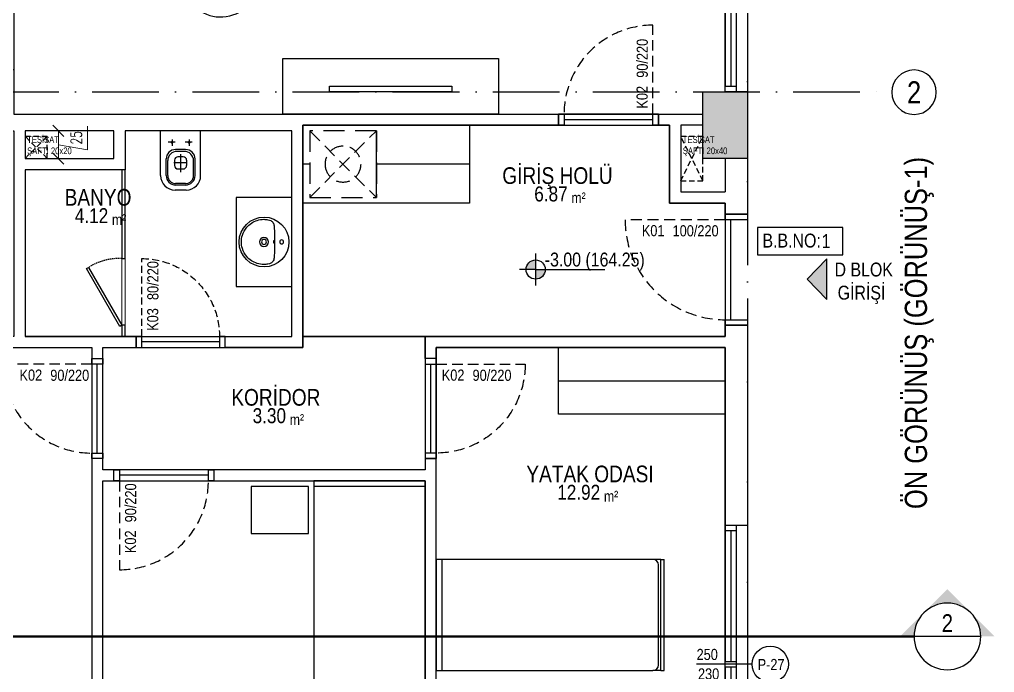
# Model space of a CAD drawing. Header units: millimetres. Extents: x 82776 to 137242, y 11666 to 27998.
# Drawn here: x 95221 to 96099, y 13351 to 13939 of the extents above; entities that cross this region are included whole.
import ezdxf
from ezdxf.enums import TextEntityAlignment as Align
from ezdxf.xclip import XClip

# ---------------------------------------------------------------- set-up
doc = ezdxf.new("R2010")
doc.units = ezdxf.units.MM
doc.header["$XCLIPFRAME"] = 0
for name, pattern in [('( Hidden )', [0.375, 0.25, -0.125]), ('ACAD_ISO10W100', [18, 12, -3, 0, -3]), ('DASHED', [15, 10, -5]), ('GC5102G0200$0$HIDDEN', [9.525, 6.35, -3.175]), ('HIDDEN', [9.525, 6.35, -3.175])]:
    doc.linetypes.add(name, pattern=pattern)
doc.layers.add('0_IFC_Area', color=100, linetype='Continuous', plot=False)
for name, color, linetype in [('0_IFC_BB_No', 212, 'Continuous'), ('0_IFC_Door_Text', 11, 'Continuous'), ('0_IFC_Elevation_5', 252, 'Continuous'), ('0_IFC_Grid', 14, 'ACAD_ISO10W100'), ('0_IFC_Grid_Text_100', 14, 'Continuous'), ('0_IFC_Hatch_Structure', 251, 'Continuous'), ('0_IFC_Notation_Level_200', 160, 'Continuous'), ('0_IFC_Notation_Section_50', 10, 'Continuous'), ('0_IFC_Room_Text(No)_50', 12, 'Continuous'), ('0_IFC_Text_Explanation_200', 231, 'Continuous'), ('0_IFC_Text_Explanation_50', 231, 'Continuous'), ('0_IFC_Window_Text', 60, 'Continuous'), ('1_IFC_Concrete_Section', 50, 'Continuous'), ('1_IFC_Door', 83, 'Continuous'), ('2_IFC_Wall', 130, 'Continuous'), ('3_IFC_Window', 136, 'Continuous'), ('5_IFC_Mechanical_Shaft', 132, 'Continuous'), ('6_IFC_Furniture', 35, 'Continuous'), ('6_IFC_Furniture_WC', 64, 'Continuous'), ('6_IFC_Furniture_Wetspace', 64, 'Continuous')]:
    doc.layers.add(name, color=color, linetype=linetype)
doc.layers.add('0_IFC_Dimension_Interior_Vertical_50', color=253, linetype='Continuous', lineweight=0)
doc.styles.add('ARIAL-NARROW', font='ARIALN.TTF')
doc.styles.add('IFC_TEXT', font='ARIALN.TTF')
doc.styles.add('IFC_TEXT_DIM', font='romans.shx', dxfattribs={"width": 0.7})
doc.dimstyles.new('IFC_Dim50', dxfattribs={"dimtxt": 10, "dimasz": 10, "dimexe": 0.00125, "dimexo": 0.000625, "dimgap": 5, "dimtad": 1, "dimdec": 4, "dimrnd": 0.5, "dimzin": 9, "dimtxsty": 'IFC_TEXT_DIM', "dimblk": 'OBLIQUE', "dimcen": -2.5, "dimclrd": 256, "dimclre": 256, "dimclrt": 256, "dimazin": 0, "dimtfac": 1, "dimtdec": 4, "dimtix": 1, "dimtmove": 1, "dimatfit": 3, "dimfxl": 5, "dimfxlon": 1, "dimtfillclr": 256, "dimlwd": -1, "dimlwe": 5, "dimarcsym": 0})

# ---------------------------------------------------------------- blocks, each defined once
blk = doc.blocks.new('DUMAN BACASI')
at = {"layer": '0_IFC_Elevation_5'}
blk.add_lwpolyline([(-17.5, -2), (-17.5, -17), (-2.5, -17), (-2.5, -2)], close=True, dxfattribs=at)
blk.add_circle((-10, -9.5), 7.5, dxfattribs=at)
at = {"layer": '2_IFC_Wall'}
blk.add_lwpolyline([(-20, -19.5), (0, -19.5), (0, 0.5), (-20, 0.5)], close=True, dxfattribs=at)
blk = doc.blocks.new('E-F_BK_SAFT')
at = {"layer": '5_IFC_Mechanical_Shaft', "linetype": '( Hidden )', "ltscale": 20, "transparency": 33554687}
for points in [[(900, -550.02), (950, -550.02), (950, -520), (900, -520)], [(1120, -540.02), (1140, -540.02), (1140, -520.02), (1120, -520.02)], [(1710, -560.01), (1730, -560.01), (1730, -520), (1710, -520)]]:
    blk.add_lwpolyline(points, close=True, dxfattribs=at)
for points in [[(900, -550.02), (950, -520)], [(950, -550.02), (900, -520)], [(1140, -540.02), (1120, -520.02)], [(1120, -540.02), (1140, -520.02)], [(1710, -560.01), (1730, -520)], [(1730, -560.01), (1710, -520)]]:
    blk.add_lwpolyline(points, dxfattribs=at)
at = {"rotation": 179.9999999999864}
blk.add_blockref('DUMAN BACASI', (900, -1189.5), dxfattribs=at)
at = {"layer": '0_IFC_Text_Explanation_50', "char_height": 6, "attachment_point": 1, "rotation": 359.97974, "style": 'IFC_TEXT'}
for s, insert in [('\\pxql;TESİSAT \\PŞAFTI 30x50', (901.9, -520)), ('\\pxql;TESİSAT \\PŞAFTI 20x20', (1121.89, -520.02)), ('\\pxql;TESİSAT \\PŞAFTI 20x40', (1711.89, -520))]:
    blk.add_mtext_dynamic_manual_height_columns(s, width=93.331, gutter_width=12.5, heights=[0], dxfattribs=dict(at, insert=insert))
at = {"layer": '0_IFC_Text_Explanation_50', "attachment_point": 1, "style": 'IFC_TEXT'}
for s, width, gutter_width, insert, char_height in [('MEKANİK HAVALANDIRMA\\PYAPILACAKTIR. ', 86.9363, 13206.29, (903.54, -544.4), 4), ('\\pxql;DUMAN\\PBACASI', 93.331, 12.5, (924.07, -1173.36), 6)]:
    blk.add_mtext_dynamic_manual_height_columns(s, width=width, gutter_width=gutter_width, heights=[0], dxfattribs=dict(at, insert=insert, char_height=char_height))
blk = doc.blocks.new('E-F_STR')
at = {"layer": '0_IFC_Hatch_Structure', "transparency": 33554687}
h = blk.add_hatch(dxfattribs=at)
h.set_pattern_fill('ANSI33', color=256, angle=90)
h.set_pattern_definition([(135, (-98472.608, -14205.3425), (-4.49012806, -4.49012806), []), (135, (-98472.608, -14200.8524), (-4.49012806, -4.49012806), [3.175, -1.5875])])
h.paths.add_polyline_path([(1770, 0), (1730, 0), (1730, 60), (1770, 60)])
h.paths.add_polyline_path([(915, 40), (915, 0), (855, 0), (855, 40)])
h.paths.add_polyline_path([(0, 0), (40, 0), (40, 60), (0, 60)])
h.paths.add_polyline_path([(0, 690), (40, 690), (40, 750), (0, 750)])
h.paths.add_polyline_path([(0, 1170), (40, 1170), (40, 1230), (0, 1230)])
h.paths.add_polyline_path([(855, 1190), (855, 1230), (915, 1230), (915, 1190)])
h.paths.add_polyline_path([(915, 750), (915, 710), (855, 710), (855, 750)])
h.paths.add_polyline_path([(1770, 690), (1730, 690), (1730, 750), (1770, 750)])
h.paths.add_polyline_path([(1770, 1170), (1730, 1170), (1730, 1230), (1770, 1230)])
at = {"layer": '1_IFC_Concrete_Section'}
blk.add_lwpolyline([(1770, 690), (1730, 690), (1730, 750), (1770, 750)], close=True, dxfattribs=at)
blk = doc.blocks.new('D BLOK ST')
ref = blk.add_blockref('E-F_STR', (0, -1230))
XClip(ref).set_block_clipping_path([(785.9590912776, -51.8052527105), (1867.1898331397, 1268.2122821532)])
blk = doc.blocks.new('*U361')
blk.add_wipeout([(0, 5), (150, 5), (150, -65), (0, -65)]).dxf.layer = '6_IFC_Furniture'
at = {"layer": '6_IFC_Furniture', "transparency": 33554687}
blk.add_lwpolyline([(150, 5), (150, -65), (0, -65), (0, 5)], close=True, dxfattribs=at)
blk.add_lwpolyline([(0, -30), (150, -30)], dxfattribs=at)
blk = doc.blocks.new('IFC_CAMASIR MAKINESI')
blk.add_wipeout([(30, 30), (30, -30), (-30, -30), (-30, 30)]).dxf.layer = '6_IFC_Furniture_Wetspace'
at = {"layer": '6_IFC_Furniture_WC', "linetype": 'HIDDEN', "ltscale": 3}
for p, q in [((-30, -30), (-30, 30)), ((-30, 30), (30, 30)), ((30, 30), (30, -30)), ((-30, -30), (30, -30))]:
    blk.add_line(p, q, dxfattribs=at)
at = {"layer": '6_IFC_Furniture_WC', "linetype": 'HIDDEN', "ltscale": 2}
for p, q in [((-30, 30), (30, -30)), ((30, 30), (-30, -30))]:
    blk.add_line(p, q, dxfattribs=at)
at = {"layer": '6_IFC_Furniture_WC'}
blk.add_line((30, -30), (-30, -30), dxfattribs=at)
at = {"layer": '6_IFC_Furniture_WC', "linetype": 'HIDDEN', "ltscale": 2}
blk.add_circle((0, 0), 16.17, dxfattribs=at)
blk = doc.blocks.new('*U112')
blk.add_wipeout([(0, 0), (150, 0), (150, -60), (0, -60)]).dxf.layer = '6_IFC_Furniture'
at = {"layer": '6_IFC_Furniture', "transparency": 33554687}
blk.add_lwpolyline([(150, 0), (150, -60), (0, -60), (0, 0)], close=True, dxfattribs=at)
blk.add_lwpolyline([(0, -30), (150, -30)], dxfattribs=at)
blk = doc.blocks.new('IFC_BED_2')
blk.add_wipeout([(-50, 0), (50, 0), (50, -205), (-50, -205), (-50, -45), (-50, -5)]).dxf.layer = '6_IFC_Furniture'
at = {"layer": '6_IFC_Furniture'}
for p, q in [((-50, 0), (-50, -195)), ((50, 0), (-50, 0)), ((50, -195), (50, 0)), ((50, -5), (-50, -5)), ((-50, -202), (-50, -195)), ((-45, -200), (45, -200)), ((50, -202), (50, -195)), ((-50, -202), (50, -202)), ((-50, -202), (-50, -205)), ((-50, -205), (50, -205)), ((50, -202), (50, -205))]:
    blk.add_line(p, q, dxfattribs=at)
for centre, start, end in [((-45, -195), 180, 270), ((45, -195), 270, 0)]:
    blk.add_arc(centre, 5, start, end, dxfattribs=at)
blk = doc.blocks.new('*U152')
at = {"layer": '1_IFC_Door'}
for points in [[(0, 75), (-10, 75), (-10, 80), (0, 80), (0, 75)], [(-5, 75), (-5, 5), (0, 5), (0, 75)]]:
    blk.add_lwpolyline(points, dxfattribs=at)
blk.add_lwpolyline([(-10, 5), (0, 5), (0, 0), (-10, 0)], close=True, dxfattribs=at)
at = {"layer": '1_IFC_Door', "linetype": 'GC5102G0200$0$HIDDEN'}
blk.add_lwpolyline([(0, 5), (70, 5)], dxfattribs=at)
blk.add_arc((0, 5), 70, 0, 90, dxfattribs=at)
blk = doc.blocks.new('*U1504')
at = {"layer": '0_IFC_Hatch_Structure'}
blk.add_lwpolyline([(0, 0), (-90, 0)], dxfattribs=at)
at = {"layer": '1_IFC_Door', "linetype": 'GC5102G0200$0$HIDDEN', "ltscale": 1.5}
blk.add_lwpolyline([(-5, 0), (-5, 80)], dxfattribs=at)
at = {"layer": '1_IFC_Door'}
for points in [[(-85, 0), (-85, -10), (-90, -10), (-90, 0), (-85, 0)], [(-85, -5), (-5, -5), (-5, 0), (-85, 0)]]:
    blk.add_lwpolyline(points, dxfattribs=at)
blk.add_lwpolyline([(-5, -10), (-5, 0), (0, 0), (0, -10)], close=True, dxfattribs=at)
at = {"layer": '1_IFC_Door', "linetype": 'GC5102G0200$0$HIDDEN', "ltscale": 1.5}
blk.add_arc((-5, 0), 80, 90, 180, dxfattribs=at)
blk = doc.blocks.new('*U109')
for points in [[(-50, 0), (50, 0), (50, -200), (-50, -200), (-50, -45), (-50, -5)], [(-55, -47.5), (-55, -5), (-106.5, -5), (-106.5, -47.5)]]:
    blk.add_wipeout(points).dxf.layer = '6_IFC_Furniture'
at = {"layer": '6_IFC_Furniture'}
for p, q in [((50, -5), (-50, -5)), ((-45, -195), (45, -195))]:
    blk.add_line(p, q, dxfattribs=at)
blk.add_lwpolyline([(50, -197), (50, -190), (50, 0), (-50, 0), (-50, -190), (-50, -197)], dxfattribs=at)
for points in [[(-55, -47.5), (-55, -5), (-106.5, -5), (-106.5, -47.5)], [(-50, -197), (50, -197), (50, -200), (-50, -200)]]:
    blk.add_lwpolyline(points, close=True, dxfattribs=at)
for centre, start, end in [((-45, -190), 180, 270), ((45, -190), 270, 0)]:
    blk.add_arc(centre, 5, start, end, dxfattribs=at)
blk = doc.blocks.new('*U353')
at = {"layer": '0_IFC_Hatch_Structure'}
blk.add_lwpolyline([(0, 0), (100, 0)], dxfattribs=at)
at = {"layer": '1_IFC_Door', "extrusion": (1.1936e-08, 2.36735e-08, 1)}
blk.add_lwpolyline([(5, 20), (5, 0), (0, 0), (0, 20)], close=True, dxfattribs=at)
for points in [[(95, 0), (95, 20), (100, 20), (100, 0), (95, 0)], [(95, 5), (5, 5), (5, 0), (95, 0)]]:
    blk.add_lwpolyline(points, dxfattribs=at)
at = {"layer": '1_IFC_Door', "linetype": '( Hidden )', "ltscale": 40, "extrusion": (1.1936e-08, 2.36735e-08, 1)}
blk.add_lwpolyline([(5, 0), (5, -90)], dxfattribs=at)
blk.add_arc((5, 0, 0), 90, 270, 0, dxfattribs=at)
blk = doc.blocks.new('*U113')
blk.add_wipeout([(0, 0), (194, 0), (194, -50), (0, -50)]).dxf.layer = '6_IFC_Furniture'
at = {"layer": '6_IFC_Furniture', "transparency": 33554687}
blk.add_lwpolyline([(0, -50), (0, 0), (194, 0), (194, -50)], close=True, dxfattribs=at)
blk = doc.blocks.new('IFC_TV')
blk.add_wipeout([(0, 0), (110, 0), (110, 5), (0, 5)]).dxf.layer = '6_IFC_Furniture'
at = {"layer": '6_IFC_Furniture', "linetype": 'ByBlock', "transparency": 33554687}
blk.add_lwpolyline([(110, 0), (110, 5), (0, 5), (0, 0)], close=True, dxfattribs=at)
blk = doc.blocks.new('bdlobitekli2pl')
blk.add_wipeout([(50, -56.44), (45.33, -30.36), (44.3, -26.89), (42.48, -22.5), (39.23, -17), (37.64, -14.88), (34.4, -11.33), (32.19, -9.33), (29.23, -7.08), (25.51, -4.8), (25.51, -4.8), (17.89, -1.65), (14.84, -0.88), (11.37, -0.3), (11.37, -0.3), (6.51, 0), (0, 0), (-3.23, 0), (-6.51, 0), (-10.97, -0.25), (-14.13, -0.73), (-17.22, -1.46), (-20.53, -2.54), (-27.02, -5.66), (-30.14, -7.73), (-32.19, -9.33), (-35.64, -12.59), (-38.42, -15.88), (-40.82, -19.44), (-42.11, -21.76), (-43.35, -24.43), (-44.83, -28.53), (-45.39, -30.6), (-46.65, -37.25), (-47.42, -41.54), (-47.9, -44.27), (-48.71, -48.76), (-49.28, -51.96), (-49.92, -55.56), (-50, -57.95), (-49.78, -60.93), (-49.13, -62.27), (-46.83, -65.65), (-35.98, -81.62), (-35.98, -81.62), (-32.39, -84.84), (-32.39, -84.84), (-27.71, -86), (27.71, -86), (29.44, -85.85), (29.44, -85.85), (32.39, -84.84), (34.18, -83.62), (34.18, -83.62), (35.98, -81.62), (45.45, -67.69), (49.13, -62.27), (49.13, -62.27), (49.78, -60.93), (50, -59.46)]).dxf.layer = '6_IFC_Furniture'
at = {"layer": '6_IFC_Furniture'}
blk.add_lwpolyline([(-27.71, -86, -0.248329), (-35.98, -81.62), (-49.13, -62.27, -0.150413), (-50, -59.46), (-50, -56.44, -0.044206), (-49.92, -55.56), (-45.89, -32.97, -0.363354), (-6.51, 0), (6.51, 0, -0.363354), (45.89, -32.97), (49.92, -55.56, -0.044206), (50, -56.44), (50, -59.46, -0.150413), (49.13, -62.27), (35.98, -81.62, -0.248329), (27.71, -86)], format="xyb", close=True, dxfattribs=at)
for points in [[(-42.77, -71.63), (-35.88, -34.52, -0.36141), (-6.38, -10), (6.38, -10, -0.36141), (35.88, -34.52), (42.77, -71.63)], [(-42.04, -72.7), (-35.88, -39.52, -0.36141), (-6.38, -15), (6.38, -15, -0.36141), (35.88, -39.52), (42.04, -72.7)]]:
    blk.add_lwpolyline(points, format="xyb", dxfattribs=at)
blk = doc.blocks.new('*U372')
blk.add_wipeout([(0, 144.98), (0, -5), (90, -5), (90, 144.98)]).dxf.layer = '6_IFC_Furniture_WC'
at = {"layer": '6_IFC_Furniture_WC', "color": 252, "lineweight": 0, "true_color": 0x939598}
blk.add_lwpolyline([(90, -5), (0, -5), (0, 144.98), (90, 144.98)], close=True, dxfattribs=at)
at = {"layer": '6_IFC_Furniture_WC'}
for points in [[(90, 65), (90, 144.98), (87, 144.98), (87, 65)], [(85.27, 4), (55.27, 55.96), (57, 56.96), (87, 5)], [(90, -5), (90, 5), (87, 5), (87, -5)]]:
    blk.add_lwpolyline(points, close=True, dxfattribs=at)
at = {"layer": '6_IFC_Furniture_WC', "color": 252, "lineweight": 0, "true_color": 0x939598}
blk.add_lwpolyline([(87, 65), (87, 5)], dxfattribs=at)
at = {"layer": '6_IFC_Furniture_WC', "linetype": '( Hidden )', "ltscale": 5}
blk.add_arc((84.6, 13.96), 51.1, 87.30852, 122.69148, dxfattribs=at)
blk = doc.blocks.new('IFC_KLOZET')
blk.add_wipeout([(-18, 0), (18, 0), (18, -40.35), (18, -40.35), (17.95, -41.27), (17.9, -41.81), (17.6, -43.5), (16.51, -46.28), (15.18, -48.38), (14.47, -49.21), (14.19, -49.54), (12.92, -50.64), (12.19, -51.18), (11.5, -51.6), (10.02, -52.33), (8.68, -52.8), (7.64, -53.07), (6.85, -53.22), (6.19, -53.29), (5.31, -53.35), (-5, -53.35), (-6.46, -53.26), (-7.8, -53.03), (-9.49, -52.53), (-9.98, -52.34), (-10.98, -51.87), (-11.97, -51.28), (-13.44, -50.15), (-13.71, -49.96), (-14.2, -49.48), (-15.06, -48.5), (-15.97, -47.22), (-17.03, -45.04), (-17.5, -43.67), (-17.76, -42.49), (-17.9, -41.27), (-18, -40.35)]).dxf.layer = '6_IFC_Furniture_WC'
at = {"layer": '6_IFC_Furniture_WC'}
for p, q in [((-18, -40.35), (-18, 0)), ((18, -40.35), (18, 0)), ((-7.75, -7.81), (-7.75, -13.52)), ((7.75, -7.81), (7.75, -13.52)), ((-5, -10.35), (-11.35, -10.35)), ((4.5, -16.85), (-4.5, -16.85)), ((10.5, -10.35), (4.15, -10.35)), ((-13, -40.35), (-13, -25.35)), ((3.3, -18.53), (-3.3, -18.53)), ((2.38, -23.55), (-2.38, -23.55)), ((0, -20.91), (0, -37.32)), ((13, -40.35), (13, -25.35)), ((-11.6, -40.35), (-11.6, -26.83)), ((5.46, -28.95), (-6.14, -28.95)), ((-5.38, -26.55), (-5.38, -31.35)), ((-2.38, -34.35), (2.38, -34.35)), ((5.38, -26.55), (5.38, -31.35)), ((11.6, -40.35), (11.6, -26.83)), ((4.5, -47.45), (-4.5, -47.45)), ((4.5, -48.85), (-4.5, -48.85)), ((5, -53.35), (-5, -53.35))]:
    blk.add_line(p, q, dxfattribs=at)
blk.add_lwpolyline([(18, 0), (-18, 0)], dxfattribs=at)
for centre in [(-7.75, -10.35), (7.75, -10.35)]:
    blk.add_circle(centre, 0.75, dxfattribs=at)
for centre, radius, start, end in [((-4.5, -25.35), 8.5, 90, 180), ((-7.75, -10.35), 0.75, 90, 270), ((-7.75, -10.35), 0.75, 270, 90), ((4.5, -25.35), 8.5, 0, 90), ((7.75, -10.35), 0.75, 90, 270), ((7.75, -10.35), 0.75, 270, 90), ((-3.3, -26.83), 8.3, 90, 180), ((-2.38, -26.55), 3, 90, 180), ((2.38, -26.55), 3, 0, 90), ((3.3, -26.83), 8.3, 0, 90), ((-2.38, -31.35), 3, 180, 270), ((2.38, -31.35), 3, 270, 0), ((-5, -40.35), 13, 180, 270), ((-4.5, -40.35), 8.5, 180, 270), ((-4.5, -40.35), 7.1, 180, 270), ((4.5, -40.35), 8.5, 270, 0), ((4.5, -40.35), 7.1, 270, 0), ((5, -40.35), 13, 270, 0)]:
    blk.add_arc(centre, radius, start, end, dxfattribs=at)
blk = doc.blocks.new('*U351')
blk.add_wipeout([(-40, 0), (-40, -50), (40, -50), (40, 0)]).dxf.layer = '6_IFC_Furniture_WC'
at = {"layer": '6_IFC_Furniture_WC'}
blk.add_lwpolyline([(-40, 0), (40, 0), (40, -50), (-40, -50)], close=True, dxfattribs=at)
blk.add_wipeout([(22.35, -24.94), (21.92, -29.31), (20.65, -33.51), (18.58, -37.39), (15.79, -40.79), (12.4, -43.57), (8.52, -45.64), (4.32, -46.92), (-0.05, -47.35), (-4.43, -46.93), (-8.63, -45.65), (-12.51, -43.58), (-15.91, -40.79), (-18.7, -37.4), (-20.77, -33.52), (-22.05, -29.31), (-22.48, -24.94), (-22.05, -20.57), (-20.77, -16.36), (-18.7, -12.48), (-15.91, -9.09), (-12.51, -6.3), (-8.63, -4.23), (-4.43, -2.95), (-0.05, -2.52), (4.32, -2.96), (8.52, -4.23), (12.4, -6.31), (15.79, -9.09), (18.58, -12.49), (20.65, -16.36), (21.92, -20.57)])
at = {"layer": '6_IFC_Furniture_WC', "transparency": 33554687}
for centre, radius in [((0, -9.1), 1.75), ((0, -25), 4.09), ((0, -25), 2.25)]:
    blk.add_circle(centre, radius, dxfattribs=at)
for centre, radius, start, end in [((-0.06, -24.94), 22.41, 270.15806, 269.78442), ((-14.24, -21.69), 5.74, 118.76137, 150.62501), ((-13.46, -23.08), 7.33, 90.36626, 118.81175), ((1.99, -572.43), 556.9, 90.20479, 91.59511), ((-1.99, -572.43), 556.9, 88.40489, 89.79521), ((13.46, -23.08), 7.33, 61.18825, 89.63374), ((14.24, -21.69), 5.74, 29.37499, 61.23863), ((-0.04, -25.02), 20.29, 169.73903, 180.20517), ((0.07, -24.98), 20.4, 180.13244, 197.48669), ((-11.41, -22.6), 8.67, 154.51138, 172.0909), ((11.41, -22.6), 8.67, 7.9091, 25.48862), ((-0.07, -24.98), 20.4, 342.51331, 359.86756), ((0.04, -25.02), 20.29, 359.79483, 10.26097), ((-0.08, -25.05), 20.23, 197.41634, 229.82642), ((0.08, -25.05), 20.23, 310.17358, 342.58366), ((0.02, -24.98), 20.34, 229.74643, 252.69384), ((-0.02, -24.98), 20.34, 287.30616, 310.25357), ((0.01, -25.05), 20.27, 252.65288, 269.97242), ((-0.01, -25.05), 20.27, 270.02758, 287.34712)]:
    blk.add_arc(centre, radius, start, end, dxfattribs=at)
blk.add_ellipse((-0.01, -16.36), major_axis=(-1.19, 0), ratio=0.133501, dxfattribs=at)
blk = doc.blocks.new('F_BK_PLAN')
at = {"layer": '2_IFC_Wall'}
for points in [[(880, 1170), (880, 640), (860, 640), (860, 649.99), (810, 650), (810, 720), (800, 720), (800, 730), (840, 730)], [(860, 1170), (860, 750)], [(840, 720), (820, 720), (820, 659.99), (860, 659.99)], [(860, 690), (860, 659.99)]]:
    blk.add_lwpolyline(points, dxfattribs=at)
blk.add_lwpolyline([(230, 689.98), (310, 689.98), (310, 715), (230, 715)], close=True, dxfattribs=at)
at = {"xscale": -0.8800000000000094, "yscale": 0.8800000000000096, "zscale": 0.8800000000000096, "rotation": 128.6107189519845}
blk.add_blockref('bdlobitekli2pl', (375, 835.13), dxfattribs=at)
at = {"transparency": 33554687}
blk.add_blockref('*U1504', (800, 730), dxfattribs=at)
for name, p, rotation in [('*U113', (655.93, 730), 180), ('*U361', (630, 655), 180), ('*U112', (710, 520), 359.9999999994474), ('IFC_BED_2', (600, 279.32), 90)]:
    blk.add_blockref(name, p, dxfattribs=dict(rotation=rotation))
for name, p in [('*U372', (230, 535)), ('*U109', (540, 400))]:
    blk.add_blockref(name, p)
for name, p, rotation in [('*U353', (860, 640), 270), ('*U1504', (290, 510), 90), ('*U1504', (310, 400), 180)]:
    blk.add_blockref(name, p, dxfattribs=dict(at, rotation=rotation))
at = {"transparency": 33554687, "xscale": -1, "rotation": 270}
for name, p in [('*U152', (330, 530)), ('*U1504', (600, 510))]:
    blk.add_blockref(name, p, dxfattribs=at)
at = {"layer": '2_IFC_Wall'}
for points in [[(-5, 669.98), (85, 669.98), (85, 715), (220, 715), (220, 530), (170, 530), (170, 520), (290, 520), (290, 510), (300, 510), (300, 520), (330, 520), (330, 530), (230, 530)], [(860, 60), (860, 520), (600, 520), (600, 510), (590, 510), (590, 530), (860, 530), (860, 540), (880, 540), (880, 60)], [(840, 20), (600, 20), (600, 420), (590, 420), (590, 410), (400, 410), (400, 400), (590, 400), (590, 20), (300.01, 20), (300, 400), (310, 400), (310, 410), (300, 410), (300, 420), (290, 420), (290, 20), (40, 20), (40, 70), (-5, 70)]]:
    blk.add_lwpolyline(points, dxfattribs=at)
at = {"xscale": -1}
blk.add_blockref('IFC_TV', (613.93, 750), dxfattribs=at)
at = {"xscale": -1.000000000000002, "rotation": 90}
blk.add_blockref('IFC_CAMASIR MAKINESI', (516.14, 685), dxfattribs=at)
at = {"layer": '2_IFC_Wall'}
blk.add_lwpolyline([(25, 750), (55, 750), (55, 730), (210, 730), (210, 770), (220, 770), (220, 730), (710, 730), (710, 720), (480, 720), (480, 520), (410, 520), (410, 530), (470, 530), (470, 715), (320, 715), (320, 679.98), (230, 679.98), (230, 530)], dxfattribs=at)
blk.add_blockref('IFC_KLOZET', (370, 715))
at = {"xscale": -1, "rotation": 270}
blk.add_blockref('*U351', (470, 615), dxfattribs=at)
blk = doc.blocks.new('0_IFC_DOOR_TAG_50')
at = {"layer": '0_IFC_Door_Text', "style": 'IFC_TEXT'}
for tag, p in [('DOOR_TYPE', (0, 0)), ('DOOR_SIZE', (27.7, 0))]:
    blk.add_attdef(tag, p, '', height=10, dxfattribs=at)
blk = doc.blocks.new('D_BK_KAPI POZU')
at = {"transparency": 33554687}
ref = blk.add_blockref('0_IFC_DOOR_TAG_50', (-99.61, 735), dxfattribs=dict(at, xscale=-1, rotation=270))
ref.add_attrib('DOOR_TYPE', 'K02', (-89.74, 735), dxfattribs={"layer": '0_IFC_Door_Text', "height": 10, "rotation": 90, "style": 'IFC_TEXT'})
ref.add_attrib('DOOR_SIZE', '90/220', (-89.61, 762.7), dxfattribs={"layer": '0_IFC_Door_Text', "height": 10, "rotation": 90, "style": 'IFC_TEXT'})
ref = blk.add_blockref('0_IFC_DOOR_TAG_50', (-95, 630, 0), dxfattribs=dict(at, xscale=-1, rotation=180))
ref.add_attrib('DOOR_TYPE', 'K01', (-95, 620.13, 0), dxfattribs={"layer": '0_IFC_Door_Text', "height": 10, "style": 'IFC_TEXT'})
ref.add_attrib('DOOR_SIZE', '100/220', (-67.3, 620, 0), dxfattribs={"layer": '0_IFC_Door_Text', "height": 10, "style": 'IFC_TEXT'})
ref = blk.add_blockref('0_IFC_DOOR_TAG_50', (-785, 535), dxfattribs=dict(at, xscale=-1, rotation=270))
ref.add_attrib('DOOR_TYPE', 'K03', (-775.13, 535), dxfattribs={"layer": '0_IFC_Door_Text', "height": 10, "rotation": 90, "style": 'IFC_TEXT'})
ref.add_attrib('DOOR_SIZE', '80/220', (-775, 562.7), dxfattribs={"layer": '0_IFC_Door_Text', "height": 10, "rotation": 90, "style": 'IFC_TEXT'})
ref = blk.add_blockref('0_IFC_DOOR_TAG_50', (-540, 535), dxfattribs=dict(at, xscale=-1, rotation=270))
ref.add_attrib('DOOR_TYPE', 'K03', (-530.13, 535), dxfattribs={"layer": '0_IFC_Door_Text', "height": 10, "rotation": 90, "style": 'IFC_TEXT'})
ref.add_attrib('DOOR_SIZE', '80/220', (-530, 562.7), dxfattribs={"layer": '0_IFC_Door_Text', "height": 10, "rotation": 90, "style": 'IFC_TEXT'})
ref = blk.add_blockref('0_IFC_DOOR_TAG_50', (-655, 500), dxfattribs=dict(at, xscale=-1, rotation=180))
ref.add_attrib('DOOR_TYPE', 'K02', (-655, 490.13), dxfattribs={"layer": '0_IFC_Door_Text', "height": 10, "style": 'IFC_TEXT'})
ref.add_attrib('DOOR_SIZE', '90/220', (-627.3, 490), dxfattribs={"layer": '0_IFC_Door_Text', "height": 10, "style": 'IFC_TEXT'})
ref = blk.add_blockref('0_IFC_DOOR_TAG_50', (-275, 500), dxfattribs=dict(at, xscale=-1, rotation=180))
ref.add_attrib('DOOR_TYPE', 'K02', (-275, 490.13), dxfattribs={"layer": '0_IFC_Door_Text', "height": 10, "style": 'IFC_TEXT'})
ref.add_attrib('DOOR_SIZE', '90/220', (-247.3, 490), dxfattribs={"layer": '0_IFC_Door_Text', "height": 10, "style": 'IFC_TEXT'})
ref = blk.add_blockref('0_IFC_DOOR_TAG_50', (-560, 335), dxfattribs=dict(at, xscale=-1, rotation=270))
ref.add_attrib('DOOR_TYPE', 'K02', (-550.13, 335), dxfattribs={"layer": '0_IFC_Door_Text', "height": 10, "rotation": 90, "style": 'IFC_TEXT'})
ref.add_attrib('DOOR_SIZE', '90/220', (-550, 362.7), dxfattribs={"layer": '0_IFC_Door_Text', "height": 10, "rotation": 90, "style": 'IFC_TEXT'})
blk = doc.blocks.new('0_IFC_ROOM_TEXT_50')
at = {"layer": '0_IFC_Room_Text(No)_50', "insert": (13.22, -40.02), "char_height": 9.625, "attachment_point": 1, "style": 'IFC_TEXT'}
blk.add_mtext_dynamic_manual_height_columns('m²', width=16.6949, gutter_width=6.88, heights=[0], dxfattribs=at)
at = {"layer": '0_IFC_Room_Text(No)_50', "style": 'IFC_TEXT'}
blk.add_attdef('ROOM_NUMBER', text='', height=7.7, dxfattribs=at).set_placement((0.68, -10.73), align=Align.CENTER)
blk.add_attdef('ROOM_NAME', text='', height=13.47, dxfattribs=at).set_placement((0.68, -24.84), align=Align.MIDDLE_CENTER)
blk.add_attdef('AREA', text='', height=13.47, dxfattribs=at).set_placement((9.85, -49.66), align=Align.RIGHT)
at = {"layer": '0_IFC_Text_Explanation_50', "style": 'IFC_TEXT', "flags": 1}
for tag, p in [('DÖŞEME:', (-41.09, -64.38)), ('DUVAR:', (-41.09, -75.48)), ('TAVAN:', (-41.09, -86.74))]:
    blk.add_attdef(tag, p, '', height=7.7, dxfattribs=at)
blk = doc.blocks.new('D_BK_ALAN')
at = {"layer": '0_IFC_Area'}
for points in [[(-532.55, 285.3), (-1152.56, 285.29), (-1152.56, -194.7), (-532.55, -194.7), (-532.55, -174.7), (-512.56, -174.7), (-512.55, 245.3), (-532.55, 245.3)], [(-902.56, -394.7), (-902.56, -209.7), (-1052.56, -209.7), (-1052.56, -244.73), (-1142.55, -244.73), (-1142.56, -394.7)], [(-512.56, -394.71), (-892.56, -394.7), (-892.56, -204.7), (-562.56, -204.71), (-562.56, -274.71), (-512.56, -274.71)], [(-782.57, -514.7), (-1072.56, -514.7), (-1072.57, -404.7), (-892.56, -404.7), (-892.56, -394.7), (-782.56, -394.7)], [(-1082.56, -904.7), (-1332.55, -904.7), (-1332.55, -854.7), (-1377.55, -854.7), (-1377.55, -404.7), (-1082.56, -404.7)], [(-512.55, -864.7), (-532.55, -864.7), (-532.55, -904.7), (-772.55, -904.7), (-772.56, -404.71), (-512.56, -404.71)], [(-782.56, -904.7), (-1072.54, -904.7), (-1072.56, -524.7), (-782.56, -524.7)]]:
    blk.add_lwpolyline(points, close=True, dxfattribs=at)
ref = blk.add_blockref('0_IFC_ROOM_TEXT_50', (-664.15, -225.17))
ref.add_attrib('ROOM_NAME', 'GİRİŞ HOLÜ', dxfattribs={"layer": '0_IFC_Room_Text(No)_50', "height": 15, "style": 'IFC_TEXT'}).set_placement((-663.46, -250.02), align=Align.MIDDLE_CENTER)
ref.add_attrib('AREA', '6.87', dxfattribs={"layer": '0_IFC_Room_Text(No)_50', "height": 13.475, "style": 'IFC_TEXT'}).set_placement((-654.3, -273.27), align=Align.RIGHT)
ref = blk.add_blockref('0_IFC_ROOM_TEXT_50', (-1077.56, -244.73))
ref.add_attrib('ROOM_NAME', 'BANYO', dxfattribs={"layer": '0_IFC_Room_Text(No)_50', "height": 15, "style": 'IFC_TEXT'}).set_placement((-1076.87, -269.57), align=Align.MIDDLE_CENTER)
ref.add_attrib('AREA', '4.12', dxfattribs={"layer": '0_IFC_Room_Text(No)_50', "height": 13.475, "style": 'IFC_TEXT'}).set_placement((-1067.71, -292.82), align=Align.RIGHT)
ref = blk.add_blockref('0_IFC_ROOM_TEXT_50', (-917.57, -424.7))
ref.add_attrib('ROOM_NAME', 'KORİDOR', dxfattribs={"layer": '0_IFC_Room_Text(No)_50', "height": 15, "style": 'IFC_TEXT'}).set_placement((-916.89, -449.55), align=Align.MIDDLE_CENTER)
ref.add_attrib('AREA', '3.30', dxfattribs={"layer": '0_IFC_Room_Text(No)_50', "height": 13.475, "style": 'IFC_TEXT'}).set_placement((-907.72, -472.8), align=Align.RIGHT)
ref = blk.add_blockref('0_IFC_ROOM_TEXT_50', (-634.88, -493.63))
ref.add_attrib('ROOM_NAME', 'YATAK ODASI', dxfattribs={"layer": '0_IFC_Room_Text(No)_50', "height": 15, "style": 'IFC_TEXT'}).set_placement((-634.2, -518.47), align=Align.MIDDLE_CENTER)
ref.add_attrib('AREA', '12.92', dxfattribs={"layer": '0_IFC_Room_Text(No)_50', "height": 13.475, "style": 'IFC_TEXT'}).set_placement((-625.03, -541.73), align=Align.RIGHT)
blk = doc.blocks.new('_Oblique')
at = {"color": 0, "linetype": 'ByBlock', "lineweight": -2}
blk.add_line((-0.5, -0.5), (0.5, 0.5), dxfattribs=at)
blk = doc.blocks.new('*D3238')
at = {"layer": '0_IFC_Dimension_Interior_Vertical_50', "lineweight": 5, "transparency": 16777216}
for p, q in [((-620, -515), (-620, -515)), ((-620, -540.02), (-620, -540.02))]:
    blk.add_line(p, q, dxfattribs=at)
at = {"layer": '0_IFC_Dimension_Interior_Vertical_50', "transparency": 16777216}
for p, q in [((-620, -515), (-620, -540.02)), ((-593.94, -532.15), (-593.94, -510.82)), ((-620, -527.51), (-593.94, -532.15))]:
    blk.add_line(p, q, dxfattribs=at)
at = {"layer": 'Defpoints', "color": 0, "transparency": 16777216}
for p in [(-620, -515), (-620, -540.02), (-620, -540.02)]:
    blk.add_point(p, dxfattribs=at)
at = {"layer": '0_IFC_Dimension_Interior_Vertical_50', "transparency": 16777216, "xscale": 10, "yscale": 10, "zscale": 10}
for p, rotation in [((-620, -515), 90), ((-620, -540.02), 270)]:
    blk.add_blockref('_Oblique', p, dxfattribs=dict(at, rotation=rotation))
at = {"layer": '0_IFC_Dimension_Interior_Vertical_50', "transparency": 16777216, "insert": (-603.94, -521.48), "char_height": 10, "attachment_point": 5, "rotation": 90, "style": 'IFC_TEXT_DIM'}
blk.add_mtext('25', dxfattribs=at)
blk = doc.blocks.new('*U1524')
at = {"layer": '0_IFC_Window_Text', "insert": (111.19, -25.68), "char_height": 10, "attachment_point": 1, "rotation": 90, "style": 'ARIAL-NARROW'}
blk.add_mtext_dynamic_manual_height_columns('250', width=65.1539, gutter_width=50, heights=[0], dxfattribs=at)
at = {"layer": '0_IFC_Window_Text', "style": 'ARIAL-NARROW'}
blk.add_attdef('TİP', (130.27, 29.24), '', height=10, rotation=90, dxfattribs=at)
blk.add_wipeout([(0, 0), (250, 0), (250, 20), (0, 20)]).dxf.layer = '3_IFC_Window'
at = {"layer": '0_IFC_Elevation_5'}
blk.add_lwpolyline([(0, 10), (0, 20), (250, 20), (250, 10)], dxfattribs=at)
at = {"layer": '0_IFC_Window_Text'}
blk.add_circle((125, 40.63), 16.31, dxfattribs=at)
at = {"layer": '2_IFC_Wall'}
for points in [[(0, 0), (0, 20)], [(250, 0), (250, 20)]]:
    blk.add_lwpolyline(points, dxfattribs=at)
at = {"layer": '3_IFC_Window'}
for points in [[(0, 10), (5, 10), (5, 0), (0, 0)], [(245, 10), (250, 10), (250, 0), (245, 0)]]:
    blk.add_lwpolyline(points, close=True, dxfattribs=at)
for points in [[(5, 10), (245, 10)], [(0, 0), (250, 0)], [(5, 5), (245, 5)]]:
    blk.add_lwpolyline(points, dxfattribs=at)
blk.add_wipeout([(122.5, 0), (127.5, 0), (127.5, 10), (122.5, 10)]).dxf.layer = '3_IFC_Window'
at = {"layer": '0_IFC_Window_Text'}
blk.add_lwpolyline([(125, 24.32), (125, -25.68)], dxfattribs=at)
at = {"layer": '3_IFC_Window'}
blk.add_lwpolyline([(122.5, 10), (127.5, 10), (127.5, 0), (122.5, 0)], close=True, dxfattribs=at)
at = {"layer": '0_IFC_Window_Text', "style": 'ARIAL-NARROW'}
blk.add_attdef('YUKSEKLIK', (138.75, -24.41), '', height=10, rotation=90, dxfattribs=at)
blk = doc.blocks.new('PEN_230X400')
blk.add_wipeout([(-400.015, 0), (0, 0), (0, 20), (-400.015, 20)]).dxf.layer = '3_IFC_Window'
at = {"layer": '0_IFC_Elevation_5'}
blk.add_lwpolyline([(-400.015, 10), (-400.015, 20), (0, 20), (0, 10)], dxfattribs=at)
at = {"layer": '2_IFC_Wall'}
for points in [[(-400.015, 0), (-400.015, 20)], [(0, 0), (0, 20)]]:
    blk.add_lwpolyline(points, dxfattribs=at)
at = {"layer": '3_IFC_Window'}
for points in [[(-400.015, 10), (-395.015, 10), (-395.015, 0), (-400.015, 0)], [(-5, 10), (0, 10), (0, 0), (-5, 0)]]:
    blk.add_lwpolyline(points, close=True, dxfattribs=at)
for points in [[(-395.015, 10), (-5, 10)], [(-400.015, 0), (-5, 0)], [(-395.015, 5), (-5, 5)]]:
    blk.add_lwpolyline(points, dxfattribs=at)
for points in [[(-301.265, 0), (-296.265, 0), (-296.265, 10), (-301.265, 10)], [(-202.5, 0), (-197.5, 0), (-197.5, 10), (-202.5, 10)], [(-103.765, 0), (-98.765, 0), (-98.765, 10), (-103.765, 10)]]:
    blk.add_wipeout(points).dxf.layer = '3_IFC_Window'
for points in [[(-301.265, 10), (-296.265, 10), (-296.265, 0), (-301.265, 0)], [(-202.5, 10), (-197.5, 10), (-197.5, 0), (-202.5, 0)], [(-103.765, 10), (-98.765, 10), (-98.765, 0), (-103.765, 0)]]:
    blk.add_lwpolyline(points, close=True, dxfattribs=at)
blk = doc.blocks.new('D B1 DOGRAMA')
at = {"rotation": 270}
blk.add_blockref('PEN_230X400', (-19.97, 750), dxfattribs=at)
blk.add_blockref('*U1524', (-20, 360), dxfattribs=at).add_auto_attribs({'YUKSEKLIK': '230', 'TİP': 'P-27'})
blk = doc.blocks.new('0_IFC_NOTATION_LEVEL_200')
at = {"layer": '0_IFC_Notation_Level_200'}
h = blk.add_hatch(color=256, dxfattribs=at)
h.dxf.hatch_style = 1
h.paths.add_polyline_path([(0, 0), (0, 576, 0.414214), (-576, 0)])
h.paths.add_polyline_path([(0, -576, 0.414214), (576, 0), (0, 0)])
for p, q in [((0, 960), (0, -960)), ((0, 0), (-960, 0)), ((0, 0), (4154, 0))]:
    blk.add_line(p, q, dxfattribs=at)
blk.add_circle((0, 0), 576, dxfattribs=at)
at = {"layer": '0_IFC_Notation_Level_200', "style": 'IFC_TEXT'}
for tag, p in [('LEVEL_ABOVE', (549, 185)), ('LEVEL_BELOW', (549, -1005))]:
    blk.add_attdef(tag, p, '', height=800, dxfattribs=at)
blk = doc.blocks.new('*U1783')
at = {"layer": '0_IFC_Room_Text(No)_50'}
h = blk.add_hatch(color=256, dxfattribs=at)
h.paths.add_polyline_path([(0, 1061), (-530, 530, -0.414214), (530, 530)])
h.paths.add_polyline_path([(530, 530, -0.198912), (750, 0), (1061, 0)])
h.paths.add_polyline_path([(-530, 530), (-1061, 0), (-750, 0, -0.198912)])
at = {"layer": '0_IFC_Room_Text(No)_50', "linetype": 'Continuous'}
blk.add_line((-750, 0), (750, 0), dxfattribs=at)
blk.add_circle((0, 0), 750, dxfattribs=at)
at = {"layer": '0_IFC_Room_Text(No)_50', "style": 'IFC_TEXT'}
blk.add_attdef('NO', text='', height=400, dxfattribs=at).set_placement((0, 100), align=Align.CENTER)
for p in [(0, -100), (0, -374)]:
    blk.add_attdef('SHEET', text='', height=200, dxfattribs=at).set_placement(p, align=Align.TOP_CENTER)
blk = doc.blocks.new('D B2 KESIT YERLERI')
at = {"layer": '0_IFC_Notation_Section_50', "linetype": 'DASHED', "ltscale": 3, "const_width": 2}
blk.add_lwpolyline([(-183.15, 260), (1065, 260)], dxfattribs=at)
ref = blk.add_blockref('*U1783', (1094.93, 260), dxfattribs=dict(xscale=-0.0400000000259542, yscale=0.0400000000259542, zscale=0.0400000000259542))
ref.add_attrib('NO', '2', dxfattribs={"layer": '0_IFC_Room_Text(No)_50', "height": 16, "style": 'IFC_TEXT'}).set_placement((1094.93, 264), align=Align.CENTER)
at = {"layer": '0_IFC_Notation_Section_50', "transparency": 33554687, "insert": (1056.64, 374.63), "char_height": 20, "attachment_point": 1, "rotation": 90, "style": 'IFC_TEXT'}
blk.add_mtext_dynamic_manual_height_columns('ÖN GÖRÜNÜŞ (GÖRÜNÜŞ-1)', width=439.5235, gutter_width=12.5, heights=[0], dxfattribs=at)
blk = doc.blocks.new('0_IFC_AXIS_TEXT_100')
at = {"layer": '0_IFC_Grid_Text_100'}
blk.add_circle((0, 1000), 1000, dxfattribs=at)
at = {"layer": '0_IFC_Grid_Text_100', "style": 'IFC_TEXT'}
blk.add_attdef('AXIS_NO', text='', height=1000, dxfattribs=at).set_placement((0, 993), align=Align.MIDDLE_CENTER)
blk = doc.blocks.new('D B1 AKS')
at = {"layer": '0_IFC_Grid', "ltscale": 5}
for points in [[(914.99875, 1375), (914.99875, -145)], [(-125.00057, 749.99666), (1044.99875, 750)]]:
    blk.add_lwpolyline(points, dxfattribs=at)
ref = blk.add_blockref('0_IFC_AXIS_TEXT_100', (1064.99871, 729.69619), dxfattribs=dict(xscale=-0.02, yscale=0.02, zscale=0.02, rotation=0.0064968962269241))
ref.add_attrib('AXIS_NO', '2', dxfattribs={"layer": '0_IFC_Grid_Text_100', "height": 20, "rotation": 0.0064969, "style": 'IFC_TEXT'}).set_placement((1064.99646, 749.5505), align=Align.MIDDLE_CENTER)
blk = doc.blocks.new('*U2000')
at = {"layer": '0_IFC_BB_No'}
blk.add_lwpolyline([(0, 12.25), (0, -12.25), (76.83, -12.25), (76.83, 12.25)], close=True, dxfattribs=at)
at = {"layer": '0_IFC_BB_No', "insert": (4.37, 6.85), "char_height": 12.5, "attachment_point": 1, "style": 'IFC_TEXT'}
blk.add_mtext_dynamic_manual_height_columns('B.B.NO:', width=31.3728, gutter_width=0.518, heights=[0], dxfattribs=at)
at = {"layer": '0_IFC_BB_No', "lineweight": 9, "style": 'IFC_TEXT'}
blk.add_attdef('BB_NO', (57.61, -6.11), '', height=12.5, dxfattribs=at)
blk = doc.blocks.new('OK')
at = {"layer": '0_IFC_Text_Explanation_50'}
h = blk.add_hatch(color=256, dxfattribs=at)
h.dxf.hatch_style = 1
h.paths.add_polyline_path([(90, 47.4), (0, 0), (44.1, -91.7)])
blk.add_lwpolyline([(90, 47.4), (0, 0), (44.1, -91.7), (90, 47.4)], dxfattribs=at)
blk = doc.blocks.new('D_BK_IC OLCU')
at = {"layer": '0_IFC_Dimension_Interior_Vertical_50'}
dim = blk.add_linear_dim(base=(-620.0025, -540.020948), p1=(-620.0025, -515), p2=(-620.0025, -540.020948), angle=90, dimstyle='IFC_Dim50', dxfattribs=at)
dim.commit()
dim.dimension.update_dxf_attribs({"geometry": '*D3238', "text_midpoint": (-593.939662, -527.150106), "dimtype": 128})

msp = doc.modelspace()

# ---------------------------------------------------------------- block references
msp.add_blockref('F_BK_PLAN', (94996.24, 13123.42))
at = {"xscale": 0.2499999999999999, "yscale": 0.2499999999999999, "zscale": 0.2499999999999999, "rotation": 18.28330826467858}
msp.add_blockref('OK', (95930.13, 13704.84), dxfattribs=at)

# ---------------------------------------------------------------- texts
at = {"layer": '0_IFC_Text_Explanation_200', "insert": (95940.17, 13719.82), "char_height": 12.5, "attachment_point": 1, "style": 'IFC_TEXT'}
msp.add_mtext_dynamic_manual_height_columns('\\pxqc; D BLOK \\PGİRİŞİ', width=77.5735, gutter_width=243000, heights=[54.37], dxfattribs=at)

# ---------------------------------------------------------------- next in the draw order: block references
for name, p in [('D BLOK ST', (94106.24, 14353.42)), ('D_BK_ALAN', (96368.8, 14048.12)), ('D_BK_KAPI POZU', (95876.24, 13123.42)), ('E-F_BK_SAFT', (94106.24, 14353.42))]:
    msp.add_blockref(name, p)

# ---------------------------------------------------------------- next in the draw order: block references
msp.add_blockref('D B1 DOGRAMA', (95876.21, 13123.42))

# ---------------------------------------------------------------- next in the draw order: block references
for name, p in [('D B2 KESIT YERLERI', (94961.24, 13123.42)), ('D B1 AKS', (94961.24, 13123.42)), ('D_BK_IC OLCU', (95876.24, 14353.42))]:
    msp.add_blockref(name, p)
msp.add_blockref('*U2000', (95885.43, 13739.02)).add_auto_attribs({'BB_NO': '1'})
ref = msp.add_blockref('0_IFC_NOTATION_LEVEL_200', (95685.69, 13713.53), dxfattribs=dict(xscale=0.015, yscale=0.015, zscale=0.015))
ref.add_attrib('LEVEL_ABOVE', '-3.00 (164.25)', (95693.9, 13716.31), dxfattribs={"layer": '0_IFC_Notation_Level_200', "height": 12.5, "rotation": 360, "style": 'IFC_TEXT'})

doc.saveas('drawing.dxf')
